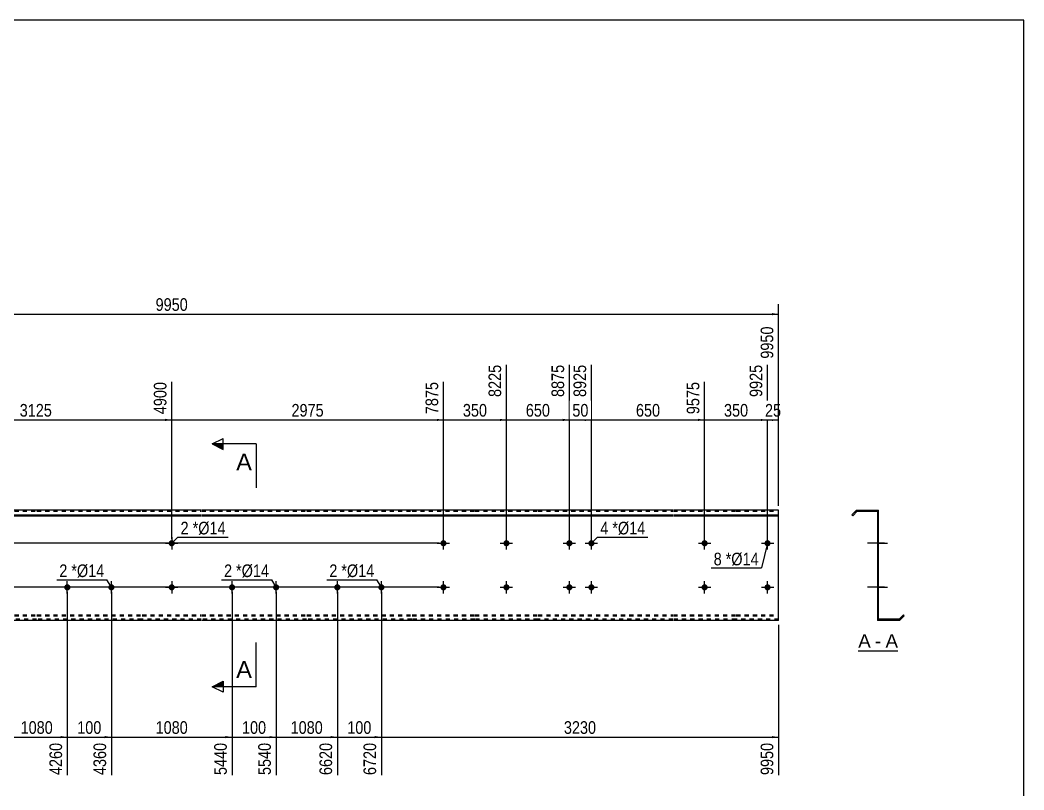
# Model space of a CAD drawing. Header units: millimetres. Extents: x -71 to 331, y -153 to 124.
# Drawn here: x 103.4 to 331.2, y -51 to 123.8 of the extents above; entities that cross this region are included whole.
import ezdxf

# ---------------------------------------------------------------- set-up
doc = ezdxf.new("R2010")
doc.units = ezdxf.units.MM
doc.linetypes.add('DXK_LINE_DOT1', pattern=[1.8814, 0.9407, -0.9407])
doc.styles.add('Arial', font='ARIAL.TTF', dxfattribs={"height": 0.2})
doc.styles.add('Arial Narrow', font='ARIALN.TTF', dxfattribs={"height": 0.2})

# ---------------------------------------------------------------- blocks, each defined once
blk = doc.blocks.new('Unknown-629081599-1884')
at = {"color": 5, "linetype": 'Continuous'}
for p, q in [((331.25, 123.75), (-68.75, 123.75)), ((331.25, -153.25), (331.25, 123.75))]:
    blk.add_line(p, q, dxfattribs=at)
blk = doc.blocks.new('Unknown-629081599-12 - 1239')
at = {"color": 7, "linetype": 'Continuous'}
blk.add_line((293.63, -19.45), (302.66, -19.45), dxfattribs=at)
at = {"color": 0, "linetype": 'Continuous'}
blk.add_wipeout([(296.47, -18.7), (296.47, -15.5), (293.63, -15.5), (293.63, -18.7)], dxfattribs=at)
blk.add_wipeout([(298.86, -18.7), (298.86, -15.5), (297.43, -15.5), (297.43, -18.7)], dxfattribs=at)
at = {"color": 96, "linetype": 'Continuous', "style": 'Arial'}
for s, p in [('A', (293.63, -18.7)), ('-', (297.43, -18.7))]:
    blk.add_text(s, height=3.06, dxfattribs=at).set_placement(p)
at = {"color": 0, "linetype": 'Continuous'}
blk.add_wipeout([(302.66, -18.7), (302.66, -15.5), (299.82, -15.5), (299.82, -18.7)], dxfattribs=at)
at = {"color": 96, "linetype": 'Continuous', "style": 'Arial'}
blk.add_text('A', height=3.06, dxfattribs=at).set_placement((299.82, -18.7))
blk = doc.blocks.new('Bolt-629081599-1223 - 1203')
at = {"linetype": 'Continuous'}
for points in [[(213.07, 5, -1), (214.47, 5, -1)], [(258.06, 5, -1), (259.46, 5, -1)]]:
    blk.add_hatch(color=3, dxfattribs=at).paths.add_polyline_path(points)
at = {"color": 3, "linetype": 'Continuous'}
for p, q in [((212.37, 5), (215.17, 5)), ((213.77, 3.6), (213.77, 6.4)), ((257.36, 5), (260.16, 5)), ((258.76, 3.6), (258.76, 6.4))]:
    blk.add_line(p, q, dxfattribs=at)
blk = doc.blocks.new('Part-629081599-1218 - 1203')
at = {"color": 2, "linetype": 'Continuous'}
for p, q in [((107.08, 12.5), (83.28, 12.5)), ((83.28, 11.44), (107.08, 11.44)), ((130.98, 12.5), (107.18, 12.5)), ((107.18, 11.44), (130.98, 11.44)), ((144.48, 12.5), (131.08, 12.5)), ((131.08, 11.44), (144.48, 11.44)), ((168.38, 12.5), (144.58, 12.5)), ((144.58, 11.44), (168.38, 11.44)), ((192.28, 12.5), (168.48, 12.5)), ((168.48, 11.44), (192.28, 11.44)), ((206.57, 12.5), (192.38, 12.5)), ((192.38, 11.44), (206.57, 11.44)), ((220.86, 12.5), (206.67, 12.5)), ((206.67, 11.44), (220.86, 11.44)), ((251.56, 12.5), (220.96, 12.5)), ((220.96, 11.44), (251.56, 11.44)), ((265.85, 12.5), (251.66, 12.5)), ((251.66, 11.44), (265.85, 11.44)), ((275.55, 12.5), (265.95, 12.5)), ((265.95, 11.44), (275.55, 11.44)), ((275.55, -12.5), (275.55, 12.5)), ((83.28, 11.26), (107.08, 11.26)), ((107.18, 11.26), (130.98, 11.26)), ((131.08, 11.26), (144.48, 11.26)), ((144.58, 11.26), (168.38, 11.26)), ((168.48, 11.26), (192.28, 11.26)), ((192.38, 11.26), (206.57, 11.26)), ((206.67, 11.26), (220.86, 11.26)), ((220.96, 11.26), (251.56, 11.26)), ((251.66, 11.26), (265.85, 11.26)), ((265.95, 11.26), (275.55, 11.26)), ((107.08, -12.5), (83.28, -12.5)), ((130.98, -12.5), (107.18, -12.5)), ((144.48, -12.5), (131.08, -12.5)), ((168.38, -12.5), (144.58, -12.5)), ((192.28, -12.5), (168.48, -12.5)), ((206.57, -12.5), (192.38, -12.5)), ((220.86, -12.5), (206.67, -12.5)), ((251.56, -12.5), (220.96, -12.5)), ((265.85, -12.5), (251.66, -12.5)), ((275.55, -12.5), (265.95, -12.5))]:
    blk.add_line(p, q, dxfattribs=at)
at = {"color": 7, "linetype": 'DXK_LINE_DOT1'}
for p, q in [((83.28, 12.25), (107.08, 12.25)), ((107.18, 12.25), (130.98, 12.25)), ((131.08, 12.25), (144.48, 12.25)), ((144.58, 12.25), (168.38, 12.25)), ((168.48, 12.25), (192.28, 12.25)), ((192.38, 12.25), (206.57, 12.25)), ((206.67, 12.25), (220.86, 12.25)), ((220.96, 12.25), (251.56, 12.25)), ((251.66, 12.25), (265.85, 12.25)), ((265.95, 12.25), (275.55, 12.25)), ((83.28, -11.26), (107.08, -11.26)), ((107.18, -11.26), (130.98, -11.26)), ((131.08, -11.26), (144.48, -11.26)), ((144.58, -11.26), (168.38, -11.26)), ((168.48, -11.26), (192.28, -11.26)), ((192.38, -11.26), (206.57, -11.26)), ((206.67, -11.26), (220.86, -11.26)), ((220.96, -11.26), (251.56, -11.26)), ((251.66, -11.26), (265.85, -11.26)), ((265.95, -11.26), (275.55, -11.26)), ((83.28, -11.44), (107.08, -11.44)), ((107.08, -12.25), (83.28, -12.25)), ((107.18, -11.44), (130.98, -11.44)), ((130.98, -12.25), (107.18, -12.25)), ((131.08, -11.44), (144.48, -11.44)), ((144.48, -12.25), (131.08, -12.25)), ((144.58, -11.44), (168.38, -11.44)), ((168.38, -12.25), (144.58, -12.25)), ((168.48, -11.44), (192.28, -11.44)), ((192.28, -12.25), (168.48, -12.25)), ((192.38, -11.44), (206.57, -11.44)), ((206.57, -12.25), (192.38, -12.25)), ((206.67, -11.44), (220.86, -11.44)), ((220.86, -12.25), (206.67, -12.25)), ((220.96, -11.44), (251.56, -11.44)), ((251.56, -12.25), (220.96, -12.25)), ((251.66, -11.44), (265.85, -11.44)), ((265.85, -12.25), (251.66, -12.25)), ((265.95, -11.44), (275.55, -11.44)), ((275.55, -12.25), (265.95, -12.25))]:
    blk.add_line(p, q, dxfattribs=at)
blk = doc.blocks.new('Bolt-629081599-1222 - 1203')
at = {"linetype": 'Continuous'}
for points in [[(227.36, 5, -1), (228.76, 5, -1)], [(232.36, 5, -1), (233.76, 5, -1)], [(227.36, -5, -1), (228.76, -5, -1)], [(232.36, -5, -1), (233.76, -5, -1)]]:
    blk.add_hatch(color=3, dxfattribs=at).paths.add_polyline_path(points)
at = {"color": 3, "linetype": 'Continuous'}
for p, q in [((226.66, 5), (229.46, 5)), ((228.06, 3.6), (228.06, 6.4)), ((231.66, 5), (234.46, 5)), ((233.06, 3.6), (233.06, 6.4)), ((228.06, -6.4), (228.06, -3.6)), ((233.06, -6.4), (233.06, -3.6)), ((226.66, -5), (229.46, -5)), ((231.66, -5), (234.46, -5))]:
    blk.add_line(p, q, dxfattribs=at)
blk = doc.blocks.new('Bolt-629081599-1224 - 1203')
at = {"linetype": 'Continuous'}
for points in [[(213.07, -5, -1), (214.47, -5, -1)], [(258.06, -5, -1), (259.46, -5, -1)]]:
    blk.add_hatch(color=3, dxfattribs=at).paths.add_polyline_path(points)
at = {"color": 3, "linetype": 'Continuous'}
for p, q in [((213.77, -6.4), (213.77, -3.6)), ((258.76, -6.4), (258.76, -3.6)), ((212.37, -5), (215.17, -5)), ((257.36, -5), (260.16, -5))]:
    blk.add_line(p, q, dxfattribs=at)
blk = doc.blocks.new('Bolt-629081599-1227 - 1203')
at = {"linetype": 'Continuous'}
for points in [[(198.77, 5, -1), (200.17, 5, -1)], [(272.35, 5, -1), (273.75, 5, -1)]]:
    blk.add_hatch(color=3, dxfattribs=at).paths.add_polyline_path(points)
at = {"color": 3, "linetype": 'Continuous'}
for p, q in [((198.07, 5), (200.87, 5)), ((199.47, 3.6), (199.47, 6.4)), ((271.65, 5), (274.45, 5)), ((273.05, 3.6), (273.05, 6.4))]:
    blk.add_line(p, q, dxfattribs=at)
blk = doc.blocks.new('Bolt-629081599-1228 - 1203')
at = {"linetype": 'Continuous'}
for points in [[(198.77, -5, -1), (200.17, -5, -1)], [(272.35, -5, -1), (273.75, -5, -1)]]:
    blk.add_hatch(color=3, dxfattribs=at).paths.add_polyline_path(points)
at = {"color": 3, "linetype": 'Continuous'}
for p, q in [((199.47, -6.4), (199.47, -3.6)), ((273.05, -6.4), (273.05, -3.6)), ((198.07, -5), (200.87, -5)), ((271.65, -5), (274.45, -5))]:
    blk.add_line(p, q, dxfattribs=at)
blk = doc.blocks.new('Bolt-629081599-1229 - 1203')
at = {"linetype": 'Continuous'}
for points in [[(138.48, 5, -1), (137.08, 5, -1)], [(138.48, -5, -1), (137.08, -5, -1)]]:
    blk.add_hatch(color=3, dxfattribs=at).paths.add_polyline_path(points)
at = {"color": 3, "linetype": 'Continuous'}
for p, q in [((136.38, 5), (139.18, 5)), ((137.78, 6.4), (137.78, 3.6)), ((137.78, -3.6), (137.78, -6.4)), ((136.38, -5), (139.18, -5))]:
    blk.add_line(p, q, dxfattribs=at)
blk = doc.blocks.new('Bolt-629081599-1230 - 1203')
at = {"linetype": 'Continuous'}
for points in [[(175.38, -5.7, -1), (175.38, -4.3, -1)], [(185.38, -5.7, -1), (185.38, -4.3, -1)]]:
    blk.add_hatch(color=3, dxfattribs=at).paths.add_polyline_path(points)
at = {"color": 3, "linetype": 'Continuous'}
for p, q in [((175.38, -6.4), (175.38, -3.6)), ((185.38, -6.4), (185.38, -3.6)), ((176.78, -5), (173.98, -5)), ((186.78, -5), (183.98, -5))]:
    blk.add_line(p, q, dxfattribs=at)
blk = doc.blocks.new('Bolt-629081599-1231 - 1203')
at = {"linetype": 'Continuous'}
for points in [[(151.48, -5.7, -1), (151.48, -4.3, -1)], [(161.48, -5.7, -1), (161.48, -4.3, -1)]]:
    blk.add_hatch(color=3, dxfattribs=at).paths.add_polyline_path(points)
at = {"color": 3, "linetype": 'Continuous'}
for p, q in [((151.48, -6.4), (151.48, -3.6)), ((161.48, -6.4), (161.48, -3.6)), ((152.88, -5), (150.08, -5)), ((162.88, -5), (160.08, -5))]:
    blk.add_line(p, q, dxfattribs=at)
blk = doc.blocks.new('Bolt-629081599-1232 - 1203')
at = {"linetype": 'Continuous'}
for points in [[(114.08, -5.7, -1), (114.08, -4.3, -1)], [(124.08, -5.7, -1), (124.08, -4.3, -1)]]:
    blk.add_hatch(color=3, dxfattribs=at).paths.add_polyline_path(points)
at = {"color": 3, "linetype": 'Continuous'}
for p, q in [((114.08, -6.4), (114.08, -3.6)), ((124.08, -6.4), (124.08, -3.6)), ((115.48, -5), (112.68, -5)), ((125.48, -5), (122.68, -5))]:
    blk.add_line(p, q, dxfattribs=at)
blk = doc.blocks.new('Part-629081599-1241 - 1239')
at = {"color": 2, "linetype": 'Continuous'}
for p, q in [((293.27, 12.5), (292.21, 11.44)), ((292.21, 11.44), (292.39, 11.26)), ((293.37, 12.25), (292.39, 11.26)), ((293.27, 12.5), (298.27, 12.5)), ((293.37, 12.25), (298.02, 12.25)), ((298.02, 12.25), (298.02, -12.5)), ((298.27, -12.25), (298.27, 12.5)), ((302.92, -12.25), (303.9, -11.26)), ((304.08, -11.44), (303.9, -11.26)), ((303.02, -12.5), (298.02, -12.5)), ((302.92, -12.25), (298.27, -12.25)), ((303.02, -12.5), (304.08, -11.44))]:
    blk.add_line(p, q, dxfattribs=at)
blk = doc.blocks.new('Bolt-629081599-1242 - 1239')
at = {"linetype": 'Continuous'}
blk.add_hatch(color=3, dxfattribs=at).paths.add_polyline_path([(298.02, -4.3), (298.02, -5.7), (298.27, -5.7), (298.27, -4.3)])
blk.add_hatch(color=3, dxfattribs=at).paths.add_polyline_path([(298.02, -4.3), (298.02, -5.7), (298.27, -5.7), (298.27, -4.3)])
at = {"color": 3, "linetype": 'Continuous'}
for p, q in [((298.27, -4.3), (298.02, -4.3)), ((298.27, -4.3), (298.02, -4.3)), ((299.07, -5), (295.77, -5)), ((299.07, -5), (295.77, -5)), ((298.27, -5.7), (298.02, -5.7)), ((298.27, -5.7), (298.02, -5.7))]:
    blk.add_line(p, q, dxfattribs=at)
blk = doc.blocks.new('Bolt-629081599-1243 - 1239')
at = {"linetype": 'Continuous'}
blk.add_hatch(color=3, dxfattribs=at).paths.add_polyline_path([(298.02, 5.7), (298.02, 4.3), (298.27, 4.3), (298.27, 5.7)])
blk.add_hatch(color=3, dxfattribs=at).paths.add_polyline_path([(298.02, 5.7), (298.02, 4.3), (298.27, 4.3), (298.27, 5.7)])
at = {"color": 3, "linetype": 'Continuous'}
for p, q in [((299.07, 5), (295.77, 5)), ((299.07, 5), (295.77, 5)), ((298.27, 5.7), (298.02, 5.7)), ((298.27, 5.7), (298.02, 5.7)), ((298.27, 4.3), (298.02, 4.3)), ((298.27, 4.3), (298.02, 4.3))]:
    blk.add_line(p, q, dxfattribs=at)
blk = doc.blocks.new('Bolt-629081599-1244 - 1239')
at = {"linetype": 'Continuous'}
for points in [[(298.02, 5.7), (298.02, 4.3), (298.27, 4.3), (298.27, 5.7)], [(298.02, 5.7), (298.02, 4.3), (298.27, 4.3), (298.27, 5.7)], [(298.02, -4.3), (298.02, -5.7), (298.27, -5.7), (298.27, -4.3)], [(298.02, -4.3), (298.02, -5.7), (298.27, -5.7), (298.27, -4.3)]]:
    blk.add_hatch(color=3, dxfattribs=at).paths.add_polyline_path(points)
at = {"color": 3, "linetype": 'Continuous'}
for p, q in [((299.57, 5), (295.77, 5)), ((299.57, 5), (295.77, 5)), ((298.27, 5.7), (298.02, 5.7)), ((298.27, 5.7), (298.02, 5.7)), ((298.27, 4.3), (298.02, 4.3)), ((298.27, 4.3), (298.02, 4.3)), ((298.27, -4.3), (298.02, -4.3)), ((298.27, -4.3), (298.02, -4.3)), ((299.57, -5), (295.77, -5)), ((299.57, -5), (295.77, -5)), ((298.27, -5.7), (298.02, -5.7)), ((298.27, -5.7), (298.02, -5.7))]:
    blk.add_line(p, q, dxfattribs=at)
blk = doc.blocks.new('Bolt-629081599-1245 - 1239')
at = {"linetype": 'Continuous'}
for points in [[(298.02, 5.7), (298.02, 4.3), (298.27, 4.3), (298.27, 5.7)], [(298.02, 5.7), (298.02, 4.3), (298.27, 4.3), (298.27, 5.7)], [(298.02, -4.3), (298.02, -5.7), (298.27, -5.7), (298.27, -4.3)], [(298.02, -4.3), (298.02, -5.7), (298.27, -5.7), (298.27, -4.3)]]:
    blk.add_hatch(color=3, dxfattribs=at).paths.add_polyline_path(points)
at = {"color": 3, "linetype": 'Continuous'}
for p, q in [((299.57, 5), (295.77, 5)), ((299.57, 5), (295.77, 5)), ((298.27, 5.7), (298.02, 5.7)), ((298.27, 5.7), (298.02, 5.7)), ((298.27, 4.3), (298.02, 4.3)), ((298.27, 4.3), (298.02, 4.3)), ((298.27, -4.3), (298.02, -4.3)), ((298.27, -4.3), (298.02, -4.3)), ((299.57, -5), (295.77, -5)), ((299.57, -5), (295.77, -5)), ((298.27, -5.7), (298.02, -5.7)), ((298.27, -5.7), (298.02, -5.7))]:
    blk.add_line(p, q, dxfattribs=at)
blk = doc.blocks.new('Bolt-629081599-1246 - 1239')
at = {"linetype": 'Continuous'}
blk.add_hatch(color=3, dxfattribs=at).paths.add_polyline_path([(298.02, 5.7), (298.02, 4.3), (298.27, 4.3), (298.27, 5.7)])
blk.add_hatch(color=3, dxfattribs=at).paths.add_polyline_path([(298.02, 5.7), (298.02, 4.3), (298.27, 4.3), (298.27, 5.7)])
at = {"color": 3, "linetype": 'Continuous'}
for p, q in [((299.07, 5), (295.77, 5)), ((299.07, 5), (295.77, 5)), ((298.27, 5.7), (298.02, 5.7)), ((298.27, 5.7), (298.02, 5.7)), ((298.27, 4.3), (298.02, 4.3)), ((298.27, 4.3), (298.02, 4.3))]:
    blk.add_line(p, q, dxfattribs=at)
blk = doc.blocks.new('Bolt-629081599-1247 - 1239')
at = {"linetype": 'Continuous'}
blk.add_hatch(color=3, dxfattribs=at).paths.add_polyline_path([(298.02, -4.3), (298.02, -5.7), (298.27, -5.7), (298.27, -4.3)])
blk.add_hatch(color=3, dxfattribs=at).paths.add_polyline_path([(298.02, -4.3), (298.02, -5.7), (298.27, -5.7), (298.27, -4.3)])
at = {"color": 3, "linetype": 'Continuous'}
for p, q in [((298.27, -4.3), (298.02, -4.3)), ((298.27, -4.3), (298.02, -4.3)), ((299.07, -5), (295.77, -5)), ((299.07, -5), (295.77, -5)), ((298.27, -5.7), (298.02, -5.7)), ((298.27, -5.7), (298.02, -5.7))]:
    blk.add_line(p, q, dxfattribs=at)
blk = doc.blocks.new('Bolt-629081599-1248 - 1239')
at = {"linetype": 'Continuous'}
blk.add_hatch(color=3, dxfattribs=at).paths.add_polyline_path([(298.02, -4.3), (298.02, -5.7), (298.27, -5.7), (298.27, -4.3)])
blk.add_hatch(color=3, dxfattribs=at).paths.add_polyline_path([(298.02, -4.3), (298.02, -5.7), (298.27, -5.7), (298.27, -4.3)])
at = {"color": 3, "linetype": 'Continuous'}
for p, q in [((298.27, -4.3), (298.02, -4.3)), ((298.27, -4.3), (298.02, -4.3)), ((299.07, -5), (295.77, -5)), ((299.07, -5), (295.77, -5)), ((298.27, -5.7), (298.02, -5.7)), ((298.27, -5.7), (298.02, -5.7))]:
    blk.add_line(p, q, dxfattribs=at)
blk = doc.blocks.new('Bolt-629081599-1249 - 1239')
at = {"linetype": 'Continuous'}
blk.add_hatch(color=3, dxfattribs=at).paths.add_polyline_path([(298.02, 5.7), (298.02, 4.3), (298.27, 4.3), (298.27, 5.7)])
blk.add_hatch(color=3, dxfattribs=at).paths.add_polyline_path([(298.02, 5.7), (298.02, 4.3), (298.27, 4.3), (298.27, 5.7)])
at = {"color": 3, "linetype": 'Continuous'}
for p, q in [((299.07, 5), (295.77, 5)), ((299.07, 5), (295.77, 5)), ((298.27, 5.7), (298.02, 5.7)), ((298.27, 5.7), (298.02, 5.7)), ((298.27, 4.3), (298.02, 4.3)), ((298.27, 4.3), (298.02, 4.3))]:
    blk.add_line(p, q, dxfattribs=at)
blk = doc.blocks.new('Bolt-629081599-1250 - 1239')
at = {"linetype": 'Continuous'}
blk.add_hatch(color=3, dxfattribs=at).paths.add_polyline_path([(298.02, 5.7), (298.02, 4.3), (298.27, 4.3), (298.27, 5.7)])
blk.add_hatch(color=3, dxfattribs=at).paths.add_polyline_path([(298.02, 5.7), (298.02, 4.3), (298.27, 4.3), (298.27, 5.7)])
at = {"color": 3, "linetype": 'Continuous'}
for p, q in [((299.07, 5), (295.77, 5)), ((299.07, 5), (295.77, 5)), ((298.27, 5.7), (298.02, 5.7)), ((298.27, 5.7), (298.02, 5.7)), ((298.27, 4.3), (298.02, 4.3)), ((298.27, 4.3), (298.02, 4.3))]:
    blk.add_line(p, q, dxfattribs=at)
blk = doc.blocks.new('Bolt-629081599-1251 - 1239')
at = {"linetype": 'Continuous'}
blk.add_hatch(color=3, dxfattribs=at).paths.add_polyline_path([(298.02, -4.3), (298.02, -5.7), (298.27, -5.7), (298.27, -4.3)])
blk.add_hatch(color=3, dxfattribs=at).paths.add_polyline_path([(298.02, -4.3), (298.02, -5.7), (298.27, -5.7), (298.27, -4.3)])
at = {"color": 3, "linetype": 'Continuous'}
for p, q in [((298.27, -4.3), (298.02, -4.3)), ((298.27, -4.3), (298.02, -4.3)), ((299.07, -5), (295.77, -5)), ((299.07, -5), (295.77, -5)), ((298.27, -5.7), (298.02, -5.7)), ((298.27, -5.7), (298.02, -5.7))]:
    blk.add_line(p, q, dxfattribs=at)
blk = doc.blocks.new('Bolt-629081599-1252 - 1239')
at = {"linetype": 'Continuous'}
for points in [[(298.27, 4.3), (298.27, 5.7), (298.02, 5.7), (298.02, 4.3)], [(298.27, -5.7), (298.27, -4.3), (298.02, -4.3), (298.02, -5.7)]]:
    blk.add_hatch(color=3, dxfattribs=at).paths.add_polyline_path(points)
at = {"color": 3, "linetype": 'Continuous'}
for p, q in [((298.02, 5.7), (298.27, 5.7)), ((298.02, 5), (300.27, 5)), ((298.02, 4.3), (298.27, 4.3)), ((298.02, -4.3), (298.27, -4.3)), ((298.02, -5), (300.27, -5)), ((298.02, -5.7), (298.27, -5.7))]:
    blk.add_line(p, q, dxfattribs=at)
blk = doc.blocks.new('Bolt-629081599-1253 - 1239')
at = {"linetype": 'Continuous'}
blk.add_hatch(color=3, dxfattribs=at).paths.add_polyline_path([(298.27, -5.7), (298.27, -4.3), (298.02, -4.3), (298.02, -5.7)])
blk.add_hatch(color=3, dxfattribs=at).paths.add_polyline_path([(298.27, -5.7), (298.27, -4.3), (298.02, -4.3), (298.02, -5.7)])
at = {"color": 3, "linetype": 'Continuous'}
for p, q in [((298.27, -4.3), (298.02, -4.3)), ((298.27, -4.3), (298.02, -4.3)), ((299.02, -5), (296.27, -5)), ((299.02, -5), (296.27, -5)), ((298.27, -5.7), (298.02, -5.7)), ((298.27, -5.7), (298.02, -5.7))]:
    blk.add_line(p, q, dxfattribs=at)
blk = doc.blocks.new('Bolt-629081599-1254 - 1239')
at = {"linetype": 'Continuous'}
blk.add_hatch(color=3, dxfattribs=at).paths.add_polyline_path([(298.27, -5.7), (298.27, -4.3), (298.02, -4.3), (298.02, -5.7)])
blk.add_hatch(color=3, dxfattribs=at).paths.add_polyline_path([(298.27, -5.7), (298.27, -4.3), (298.02, -4.3), (298.02, -5.7)])
at = {"color": 3, "linetype": 'Continuous'}
for p, q in [((298.27, -4.3), (298.02, -4.3)), ((298.27, -4.3), (298.02, -4.3)), ((299.02, -5), (296.27, -5)), ((299.02, -5), (296.27, -5)), ((298.27, -5.7), (298.02, -5.7)), ((298.27, -5.7), (298.02, -5.7))]:
    blk.add_line(p, q, dxfattribs=at)
blk = doc.blocks.new('Bolt-629081599-1255 - 1239')
at = {"linetype": 'Continuous'}
blk.add_hatch(color=3, dxfattribs=at).paths.add_polyline_path([(298.27, -5.7), (298.27, -4.3), (298.02, -4.3), (298.02, -5.7)])
blk.add_hatch(color=3, dxfattribs=at).paths.add_polyline_path([(298.27, -5.7), (298.27, -4.3), (298.02, -4.3), (298.02, -5.7)])
at = {"color": 3, "linetype": 'Continuous'}
for p, q in [((298.27, -4.3), (298.02, -4.3)), ((298.27, -4.3), (298.02, -4.3)), ((299.02, -5), (296.27, -5)), ((299.02, -5), (296.27, -5)), ((298.27, -5.7), (298.02, -5.7)), ((298.27, -5.7), (298.02, -5.7))]:
    blk.add_line(p, q, dxfattribs=at)
blk = doc.blocks.new('Bolt-629081599-1256 - 1239')
at = {"linetype": 'Continuous'}
blk.add_hatch(color=3, dxfattribs=at).paths.add_polyline_path([(298.27, -5.7), (298.27, -4.3), (298.02, -4.3), (298.02, -5.7)])
blk.add_hatch(color=3, dxfattribs=at).paths.add_polyline_path([(298.27, -5.7), (298.27, -4.3), (298.02, -4.3), (298.02, -5.7)])
at = {"color": 3, "linetype": 'Continuous'}
for p, q in [((298.27, -4.3), (298.02, -4.3)), ((298.27, -4.3), (298.02, -4.3)), ((299.02, -5), (296.27, -5)), ((299.02, -5), (296.27, -5)), ((298.27, -5.7), (298.02, -5.7)), ((298.27, -5.7), (298.02, -5.7))]:
    blk.add_line(p, q, dxfattribs=at)
blk = doc.blocks.new('StraightDimension-629081599-1279 - 1203')
at = {"linetype": 'Continuous'}
blk.add_hatch(color=7, dxfattribs=at).paths.add_polyline_path([(271.55, 33.25), (273.05, 33), (271.55, 32.75)])
at = {"color": 7, "linetype": 'Continuous'}
for p, q in [((273.05, 6), (273.05, 45.51)), ((258.76, 6), (258.76, 41.61)), ((258.76, 33), (273.05, 33))]:
    blk.add_line(p, q, dxfattribs=at)
at = {"color": 0}
blk.add_wipeout([(269.25, 33.15), (269.25, 37.35), (262.56, 37.35), (262.56, 33.15)], dxfattribs=at)
at = {"color": 0, "linetype": 'Continuous'}
blk.add_wipeout([(272.45, 46.11), (268.25, 46.11), (268.25, 37.6), (272.45, 37.6)], dxfattribs=at)
at = {"color": 3, "linetype": 'Continuous', "style": 'Arial Narrow'}
blk.add_text('9925', height=2.863, rotation=90.0002, dxfattribs=at).set_placement((271.85, 38.2))
at = {"color": 3, "style": 'Arial Narrow'}
blk.add_text('350', height=2.863, dxfattribs=at).set_placement((263.16, 33.75))
blk = doc.blocks.new('StraightDimension-629081599-1353 - 1203')
at = {"linetype": 'Continuous'}
blk.add_hatch(color=7, dxfattribs=at).paths.add_polyline_path([(173.88, -38.75), (175.38, -39), (173.88, -39.25)])
at = {"color": 7, "linetype": 'Continuous'}
for p, q in [((161.48, -6), (161.48, -47.61)), ((175.38, -6), (175.38, -47.61)), ((161.48, -39), (175.38, -39))]:
    blk.add_line(p, q, dxfattribs=at)
at = {"color": 0}
blk.add_wipeout([(172.68, -38.85), (172.68, -34.65), (164.17, -34.65), (164.17, -38.85)], dxfattribs=at)
at = {"color": 3, "style": 'Arial Narrow'}
blk.add_text('1080', height=2.863, dxfattribs=at).set_placement((164.77, -38.25))
at = {"color": 0, "linetype": 'Continuous'}
blk.add_wipeout([(174.78, -39.7), (170.58, -39.7), (170.58, -48.21), (174.78, -48.21)], dxfattribs=at)
at = {"color": 3, "linetype": 'Continuous', "style": 'Arial Narrow'}
blk.add_text('6620', height=2.863, rotation=90.0002, dxfattribs=at).set_placement((174.18, -47.61))
blk = doc.blocks.new('StraightDimension-629081599-1284 - 1203')
at = {"linetype": 'Continuous'}
blk.add_hatch(color=7, dxfattribs=at).paths.add_polyline_path([(197.97, 33.25), (199.47, 33), (197.97, 32.75)])
at = {"color": 7, "linetype": 'Continuous'}
for p, q in [((137.78, 6), (137.78, 41.61)), ((199.47, 6), (199.47, 41.61)), ((137.78, 33), (199.47, 33))]:
    blk.add_line(p, q, dxfattribs=at)
at = {"color": 0, "linetype": 'Continuous'}
blk.add_wipeout([(198.87, 42.21), (194.67, 42.21), (194.67, 33.7), (198.87, 33.7)], dxfattribs=at)
at = {"color": 0}
blk.add_wipeout([(172.88, 33.15), (172.88, 37.35), (164.37, 37.35), (164.37, 33.15)], dxfattribs=at)
at = {"color": 3, "linetype": 'Continuous', "style": 'Arial Narrow'}
blk.add_text('7875', height=2.863, rotation=90.0002, dxfattribs=at).set_placement((198.27, 34.3))
at = {"color": 3, "style": 'Arial Narrow'}
blk.add_text('2975', height=2.863, dxfattribs=at).set_placement((164.97, 33.75))
blk = doc.blocks.new('StraightDimension-629081599-1283 - 1203')
at = {"linetype": 'Continuous'}
blk.add_hatch(color=7, dxfattribs=at).paths.add_polyline_path([(212.27, 33.25), (213.77, 33), (212.27, 32.75)])
at = {"color": 7, "linetype": 'Continuous'}
for p, q in [((213.77, 6), (213.77, 45.51)), ((199.47, 6), (199.47, 41.61)), ((199.47, 33), (213.77, 33))]:
    blk.add_line(p, q, dxfattribs=at)
at = {"color": 0}
blk.add_wipeout([(209.96, 33.15), (209.96, 37.35), (203.28, 37.35), (203.28, 33.15)], dxfattribs=at)
at = {"color": 0, "linetype": 'Continuous'}
blk.add_wipeout([(213.17, 46.11), (208.97, 46.11), (208.97, 37.6), (213.17, 37.6)], dxfattribs=at)
at = {"color": 3, "linetype": 'Continuous', "style": 'Arial Narrow'}
blk.add_text('8225', height=2.863, rotation=90.0002, dxfattribs=at).set_placement((212.57, 38.2))
at = {"color": 3, "style": 'Arial Narrow'}
blk.add_text('350', height=2.863, dxfattribs=at).set_placement((203.88, 33.75))
blk = doc.blocks.new('StraightDimension-629081599-1357 - 1203')
at = {"linetype": 'Continuous'}
blk.add_hatch(color=7, dxfattribs=at).paths.add_polyline_path([(112.58, -38.75), (114.08, -39), (112.58, -39.25)])
at = {"color": 7, "linetype": 'Continuous'}
for p, q in [((100.18, -6), (100.18, -47.61)), ((114.08, -6), (114.08, -47.61)), ((100.18, -39), (114.08, -39))]:
    blk.add_line(p, q, dxfattribs=at)
at = {"color": 0}
blk.add_wipeout([(111.38, -38.85), (111.38, -34.65), (102.87, -34.65), (102.87, -38.85)], dxfattribs=at)
at = {"color": 3, "style": 'Arial Narrow'}
blk.add_text('1080', height=2.863, dxfattribs=at).set_placement((103.47, -38.25))
at = {"color": 0, "linetype": 'Continuous'}
blk.add_wipeout([(113.48, -39.7), (109.28, -39.7), (109.28, -48.21), (113.48, -48.21)], dxfattribs=at)
at = {"color": 3, "linetype": 'Continuous', "style": 'Arial Narrow'}
blk.add_text('4260', height=2.863, rotation=90.0002, dxfattribs=at).set_placement((112.88, -47.61))
blk = doc.blocks.new('StraightDimension-629081599-1282 - 1203')
at = {"linetype": 'Continuous'}
blk.add_hatch(color=7, dxfattribs=at).paths.add_polyline_path([(226.56, 33.25), (228.06, 33), (226.56, 32.75)])
at = {"color": 7, "linetype": 'Continuous'}
for p, q in [((213.77, 6), (213.77, 45.51)), ((228.06, 6), (228.06, 45.51)), ((213.77, 33), (228.06, 33))]:
    blk.add_line(p, q, dxfattribs=at)
at = {"color": 0}
blk.add_wipeout([(224.26, 33.15), (224.26, 37.35), (217.57, 37.35), (217.57, 33.15)], dxfattribs=at)
at = {"color": 0, "linetype": 'Continuous'}
blk.add_wipeout([(227.46, 46.11), (223.26, 46.11), (223.26, 37.6), (227.46, 37.6)], dxfattribs=at)
at = {"color": 3, "linetype": 'Continuous', "style": 'Arial Narrow'}
blk.add_text('8875', height=2.863, rotation=90.0002, dxfattribs=at).set_placement((226.86, 38.2))
at = {"color": 3, "style": 'Arial Narrow'}
blk.add_text('650', height=2.863, dxfattribs=at).set_placement((218.17, 33.75))
blk = doc.blocks.new('StraightDimension-629081599-1356 - 1203')
at = {"linetype": 'Continuous'}
blk.add_hatch(color=7, dxfattribs=at).paths.add_polyline_path([(122.58, -38.75), (124.08, -39), (122.58, -39.25)])
at = {"color": 7, "linetype": 'Continuous'}
for p, q in [((114.08, -6), (114.08, -47.61)), ((124.08, -6), (124.08, -47.61)), ((114.08, -39), (124.08, -39))]:
    blk.add_line(p, q, dxfattribs=at)
at = {"color": 0}
blk.add_wipeout([(122.42, -38.85), (122.42, -34.65), (115.73, -34.65), (115.73, -38.85)], dxfattribs=at)
at = {"color": 3, "style": 'Arial Narrow'}
blk.add_text('100', height=2.863, dxfattribs=at).set_placement((116.33, -38.25))
at = {"color": 0, "linetype": 'Continuous'}
blk.add_wipeout([(123.48, -39.7), (119.28, -39.7), (119.28, -48.21), (123.48, -48.21)], dxfattribs=at)
at = {"color": 3, "linetype": 'Continuous', "style": 'Arial Narrow'}
blk.add_text('4360', height=2.863, rotation=90.0002, dxfattribs=at).set_placement((122.88, -47.61))
blk = doc.blocks.new('StraightDimension-629081599-1355 - 1203')
at = {"linetype": 'Continuous'}
blk.add_hatch(color=7, dxfattribs=at).paths.add_polyline_path([(149.98, -38.75), (151.48, -39), (149.98, -39.25)])
at = {"color": 7, "linetype": 'Continuous'}
for p, q in [((124.08, -6), (124.08, -47.61)), ((151.48, -6), (151.48, -47.61)), ((124.08, -39), (151.48, -39))]:
    blk.add_line(p, q, dxfattribs=at)
at = {"color": 0}
blk.add_wipeout([(142.03, -38.85), (142.03, -34.65), (133.52, -34.65), (133.52, -38.85)], dxfattribs=at)
at = {"color": 0, "linetype": 'Continuous'}
blk.add_wipeout([(150.88, -39.7), (146.68, -39.7), (146.68, -48.21), (150.88, -48.21)], dxfattribs=at)
at = {"color": 3, "style": 'Arial Narrow'}
blk.add_text('1080', height=2.863, dxfattribs=at).set_placement((134.12, -38.25))
at = {"color": 3, "linetype": 'Continuous', "style": 'Arial Narrow'}
blk.add_text('5440', height=2.863, rotation=90.0002, dxfattribs=at).set_placement((150.28, -47.61))
blk = doc.blocks.new('StraightDimension-629081599-1280 - 1203')
at = {"linetype": 'Continuous'}
blk.add_hatch(color=7, dxfattribs=at).paths.add_polyline_path([(257.26, 33.25), (258.76, 33), (257.26, 32.75)])
at = {"color": 7, "linetype": 'Continuous'}
for p, q in [((233.06, 6), (233.06, 45.51)), ((258.76, 6), (258.76, 41.61)), ((233.06, 33), (258.76, 33))]:
    blk.add_line(p, q, dxfattribs=at)
at = {"color": 0, "linetype": 'Continuous'}
blk.add_wipeout([(258.16, 42.21), (253.96, 42.21), (253.96, 33.7), (258.16, 33.7)], dxfattribs=at)
at = {"color": 0}
blk.add_wipeout([(249.25, 33.15), (249.25, 37.35), (242.57, 37.35), (242.57, 33.15)], dxfattribs=at)
at = {"color": 3, "linetype": 'Continuous', "style": 'Arial Narrow'}
blk.add_text('9575', height=2.863, rotation=90.0002, dxfattribs=at).set_placement((257.56, 34.3))
at = {"color": 3, "style": 'Arial Narrow'}
blk.add_text('650', height=2.863, dxfattribs=at).set_placement((243.17, 33.75))
blk = doc.blocks.new('StraightDimension-629081599-1354 - 1203')
at = {"linetype": 'Continuous'}
blk.add_hatch(color=7, dxfattribs=at).paths.add_polyline_path([(159.98, -38.75), (161.48, -39), (159.98, -39.25)])
at = {"color": 7, "linetype": 'Continuous'}
for p, q in [((151.48, -6), (151.48, -47.61)), ((161.48, -6), (161.48, -47.61)), ((151.48, -39), (161.48, -39))]:
    blk.add_line(p, q, dxfattribs=at)
at = {"color": 0}
blk.add_wipeout([(159.82, -38.85), (159.82, -34.65), (153.13, -34.65), (153.13, -38.85)], dxfattribs=at)
at = {"color": 3, "style": 'Arial Narrow'}
blk.add_text('100', height=2.863, dxfattribs=at).set_placement((153.73, -38.25))
at = {"color": 0, "linetype": 'Continuous'}
blk.add_wipeout([(160.88, -39.7), (156.68, -39.7), (156.68, -48.21), (160.88, -48.21)], dxfattribs=at)
at = {"color": 3, "linetype": 'Continuous', "style": 'Arial Narrow'}
blk.add_text('5540', height=2.863, rotation=90.0002, dxfattribs=at).set_placement((160.28, -47.61))
blk = doc.blocks.new('StraightDimension-629081599-1285 - 1203')
at = {"linetype": 'Continuous'}
blk.add_hatch(color=7, dxfattribs=at).paths.add_polyline_path([(136.28, 33.25), (137.78, 33), (136.28, 32.75)])
at = {"color": 7, "linetype": 'Continuous'}
for p, q in [((76.08, 6), (76.08, 45.51)), ((137.78, 6), (137.78, 41.61)), ((76.08, 33), (137.78, 33))]:
    blk.add_line(p, q, dxfattribs=at)
at = {"color": 0, "linetype": 'Continuous'}
blk.add_wipeout([(137.18, 42.21), (132.98, 42.21), (132.98, 33.7), (137.18, 33.7)], dxfattribs=at)
at = {"color": 0}
blk.add_wipeout([(111.18, 33.15), (111.18, 37.35), (102.67, 37.35), (102.67, 33.15)], dxfattribs=at)
at = {"color": 3, "linetype": 'Continuous', "style": 'Arial Narrow'}
blk.add_text('4900', height=2.863, rotation=90.0002, dxfattribs=at).set_placement((136.58, 34.3))
at = {"color": 3, "style": 'Arial Narrow'}
blk.add_text('3125', height=2.863, dxfattribs=at).set_placement((103.27, 33.75))
blk = doc.blocks.new('StraightDimension-629081599-1278 - 1203')
at = {"linetype": 'Continuous'}
blk.add_hatch(color=7, dxfattribs=at).paths.add_polyline_path([(274.05, 33.25), (275.55, 33), (274.05, 32.75)])
at = {"color": 7, "linetype": 'Continuous'}
for p, q in [((275.55, 13.5), (275.55, 54.21)), ((273.05, 6), (273.05, 45.51)), ((273.05, 33), (275.55, 33))]:
    blk.add_line(p, q, dxfattribs=at)
at = {"color": 0, "linetype": 'Continuous'}
blk.add_wipeout([(274.95, 54.81), (270.75, 54.81), (270.75, 46.3), (274.95, 46.3)], dxfattribs=at)
at = {"color": 0}
blk.add_wipeout([(276.73, 33.15), (276.73, 37.35), (271.87, 37.35), (271.87, 33.15)], dxfattribs=at)
at = {"color": 3, "linetype": 'Continuous', "style": 'Arial Narrow'}
blk.add_text('9950', height=2.863, rotation=90.0002, dxfattribs=at).set_placement((274.35, 46.9))
at = {"color": 3, "style": 'Arial Narrow'}
blk.add_text('25', height=2.863, dxfattribs=at).set_placement((272.47, 33.75))
blk = doc.blocks.new('StraightDimension-629081599-1281 - 1203')
at = {"linetype": 'Continuous'}
blk.add_hatch(color=7, dxfattribs=at).paths.add_polyline_path([(231.56, 33.25), (233.06, 33), (231.56, 32.75)])
at = {"color": 7, "linetype": 'Continuous'}
for p, q in [((228.06, 6), (228.06, 45.51)), ((233.06, 6), (233.06, 45.51)), ((228.06, 33), (233.06, 33))]:
    blk.add_line(p, q, dxfattribs=at)
at = {"color": 0}
blk.add_wipeout([(232.99, 33.15), (232.99, 37.35), (228.13, 37.35), (228.13, 33.15)], dxfattribs=at)
at = {"color": 0, "linetype": 'Continuous'}
blk.add_wipeout([(232.46, 46.11), (228.26, 46.11), (228.26, 37.6), (232.46, 37.6)], dxfattribs=at)
at = {"color": 3, "linetype": 'Continuous', "style": 'Arial Narrow'}
blk.add_text('8925', height=2.863, rotation=90.0002, dxfattribs=at).set_placement((231.86, 38.2))
at = {"color": 3, "style": 'Arial Narrow'}
blk.add_text('50', height=2.863, dxfattribs=at).set_placement((228.73, 33.75))
blk = doc.blocks.new('StraightDimension-629081599-1351 - 1203')
at = {"linetype": 'Continuous'}
blk.add_hatch(color=7, dxfattribs=at).paths.add_polyline_path([(274.05, -38.75), (275.55, -39), (274.05, -39.25)])
at = {"color": 7, "linetype": 'Continuous'}
for p, q in [((185.38, -6), (185.38, -47.61)), ((275.55, -13.5), (275.55, -47.61)), ((185.38, -39), (275.55, -39))]:
    blk.add_line(p, q, dxfattribs=at)
at = {"color": 0}
blk.add_wipeout([(234.72, -38.85), (234.72, -34.65), (226.21, -34.65), (226.21, -38.85)], dxfattribs=at)
at = {"color": 0, "linetype": 'Continuous'}
blk.add_wipeout([(274.95, -39.7), (270.75, -39.7), (270.75, -48.21), (274.95, -48.21)], dxfattribs=at)
at = {"color": 3, "style": 'Arial Narrow'}
blk.add_text('3230', height=2.863, dxfattribs=at).set_placement((226.81, -38.25))
at = {"color": 3, "linetype": 'Continuous', "style": 'Arial Narrow'}
blk.add_text('9950', height=2.863, rotation=90.0002, dxfattribs=at).set_placement((274.35, -47.61))
blk = doc.blocks.new('StraightDimension-629081599-1352 - 1203')
at = {"linetype": 'Continuous'}
blk.add_hatch(color=7, dxfattribs=at).paths.add_polyline_path([(183.88, -38.75), (185.38, -39), (183.88, -39.25)])
at = {"color": 7, "linetype": 'Continuous'}
for p, q in [((175.38, -6), (175.38, -47.61)), ((185.38, -6), (185.38, -47.61)), ((175.38, -39), (185.38, -39))]:
    blk.add_line(p, q, dxfattribs=at)
at = {"color": 0}
blk.add_wipeout([(183.72, -38.85), (183.72, -34.65), (177.03, -34.65), (177.03, -38.85)], dxfattribs=at)
at = {"color": 3, "style": 'Arial Narrow'}
blk.add_text('100', height=2.863, dxfattribs=at).set_placement((177.63, -38.25))
at = {"color": 0, "linetype": 'Continuous'}
blk.add_wipeout([(184.78, -39.7), (180.58, -39.7), (180.58, -48.21), (184.78, -48.21)], dxfattribs=at)
at = {"color": 3, "linetype": 'Continuous', "style": 'Arial Narrow'}
blk.add_text('6720', height=2.863, rotation=90.0002, dxfattribs=at).set_placement((184.18, -47.61))
blk = doc.blocks.new('StraightDimension-629081599-1387 - 1203')
at = {"linetype": 'Continuous'}
for points in [[(-12.25, 11), (-12, 12.5), (-11.75, 11)], [(-11.75, 6.5), (-12, 5), (-12.25, 6.5)]]:
    blk.add_hatch(color=7, dxfattribs=at).paths.add_polyline_path(points)
at = {"color": 7, "linetype": 'Continuous'}
for p, q in [((-1, 12.5), (-14.25, 12.5)), ((-12, 5), (-12, 12.5)), ((198.47, 5), (-14.25, 5))]:
    blk.add_line(p, q, dxfattribs=at)
at = {"color": 0}
blk.add_wipeout([(-12.15, 11.18), (-16.35, 11.18), (-16.35, 6.32), (-12.15, 6.32)], dxfattribs=at)
at = {"color": 3, "style": 'Arial Narrow'}
blk.add_text('75', height=2.863, rotation=90.0002, dxfattribs=at).set_placement((-12.75, 6.92))
blk = doc.blocks.new('StraightDimension-629081599-1396 - 1203')
at = {"linetype": 'Continuous'}
for points in [[(-12.25, -6.5), (-12, -5), (-11.75, -6.5)], [(-11.75, -11), (-12, -12.5), (-12.25, -11)]]:
    blk.add_hatch(color=7, dxfattribs=at).paths.add_polyline_path(points)
at = {"color": 7, "linetype": 'Continuous'}
for p, q in [((198.47, -5), (-14.25, -5)), ((-12, -12.5), (-12, -5)), ((-1, -12.5), (-14.25, -12.5))]:
    blk.add_line(p, q, dxfattribs=at)
at = {"color": 0}
blk.add_wipeout([(-12.15, -6.32), (-16.35, -6.32), (-16.35, -11.18), (-12.15, -11.18)], dxfattribs=at)
at = {"color": 3, "style": 'Arial Narrow'}
blk.add_text('75', height=2.863, rotation=90.0002, dxfattribs=at).set_placement((-12.75, -10.58))
blk = doc.blocks.new('StraightDimension-629081599-1407 - 1203')
at = {"linetype": 'Continuous'}
blk.add_hatch(color=7, dxfattribs=at).paths.add_polyline_path([(274.05, 57.25), (275.55, 57), (274.05, 56.75)])
at = {"color": 7, "linetype": 'Continuous'}
for p, q in [((0, 57), (275.55, 57)), ((275.55, 13.5), (275.55, 59.25))]:
    blk.add_line(p, q, dxfattribs=at)
at = {"color": 0}
blk.add_wipeout([(142.03, 57.15), (142.03, 61.35), (133.52, 61.35), (133.52, 57.15)], dxfattribs=at)
at = {"color": 3, "style": 'Arial Narrow'}
blk.add_text('9950', height=2.863, dxfattribs=at).set_placement((134.12, 57.75))
blk = doc.blocks.new('Mark-629081599-1439 - 1203')
at = {"color": 0}
blk.add_wipeout([(141.62, 7.01), (141.62, 10.01), (139.79, 10.01), (139.79, 7.01)], dxfattribs=at)
blk.add_wipeout([(141.62, 7.01), (141.62, 10.01), (139.79, 10.01), (139.79, 7.01)], dxfattribs=at)
at = {"color": 7, "linetype": 'Continuous'}
blk.add_line((137.78, 5), (139.19, 6.41), dxfattribs=at)
at = {"color": 0}
blk.add_wipeout([(143.8, 7.01), (143.8, 10.01), (142.52, 10.01), (142.52, 7.01)], dxfattribs=at)
blk.add_wipeout([(143.8, 7.01), (143.8, 10.01), (142.52, 10.01), (142.52, 7.01)], dxfattribs=at)
at = {"color": 3, "style": 'Arial Narrow'}
blk.add_text('2', height=2.86, dxfattribs=at).set_placement((139.79, 7.01))
at = {"color": 0}
blk.add_wipeout([(150.01, 7.01), (150.01, 10.01), (143.8, 10.01), (143.8, 7.01)], dxfattribs=at)
blk.add_wipeout([(150.01, 7.01), (150.01, 10.01), (143.8, 10.01), (143.8, 7.01)], dxfattribs=at)
at = {"color": 7, "linetype": 'Continuous'}
blk.add_line((139.19, 6.41), (150.61, 6.41), dxfattribs=at)
at = {"color": 3, "style": 'Arial Narrow'}
for s, height, p in [('*', 2.86, (142.52, 7.01)), ('Ø14', 2.863, (143.8, 7.01))]:
    blk.add_text(s, height=height, dxfattribs=at).set_placement(p)
blk = doc.blocks.new('SectionMark-629081599-1276 - 1203')
at = {"linetype": 'Continuous'}
for points in [[(149.48, 27.55), (149.48, 26.3), (146.98, 27.55)], [(149.48, -26.3), (149.48, -27.55), (146.98, -27.55)]]:
    blk.add_hatch(color=30, dxfattribs=at).paths.add_polyline_path(points)
at = {"color": 30, "linetype": 'Continuous'}
for p, q in [((146.98, 27.55), (149.48, 28.8)), ((156.98, 27.55), (146.98, 27.55)), ((146.98, 27.55), (149.48, 26.3)), ((149.48, 26.3), (149.48, 28.8)), ((146.98, -27.55), (149.48, -26.3)), ((149.48, -26.3), (149.48, -28.8)), ((156.98, -27.55), (146.98, -27.55)), ((149.48, -28.8), (146.98, -27.55))]:
    blk.add_line(p, q, dxfattribs=at)
at = {"color": 0, "linetype": 'Continuous'}
for points in [[(155.98, 21.55), (155.98, 25.55), (152.42, 25.55), (152.42, 21.55)], [(155.98, -25.55), (155.98, -21.55), (152.42, -21.55), (152.42, -25.55)]]:
    blk.add_wipeout(points, dxfattribs=at)
at = {"color": 30, "linetype": 'Continuous'}
for p, q in [((156.98, 27.55), (156.98, 17.55)), ((156.98, -27.55), (156.98, -17.55))]:
    blk.add_line(p, q, dxfattribs=at)
at = {"color": 96, "linetype": 'Continuous', "style": 'Arial'}
for p in [(152.42, 21.55), (152.42, -25.55)]:
    blk.add_text('A', height=3.82, dxfattribs=at).set_placement(p)
blk = doc.blocks.new('MarkSet-629081599-1432 - 1203')
at = {"color": 0}
blk.add_wipeout([(262.65, -0.01), (262.65, 2.99), (260.82, 2.99), (260.82, -0.01)], dxfattribs=at)
blk.add_wipeout([(262.65, -0.01), (262.65, 2.99), (260.82, 2.99), (260.82, -0.01)], dxfattribs=at)
blk.add_wipeout([(264.82, -0.01), (264.82, 2.99), (263.55, 2.99), (263.55, -0.01)], dxfattribs=at)
blk.add_wipeout([(264.82, -0.01), (264.82, 2.99), (263.55, 2.99), (263.55, -0.01)], dxfattribs=at)
at = {"color": 3, "style": 'Arial Narrow'}
blk.add_text('8', height=2.86, dxfattribs=at).set_placement((260.82, -0.01))
at = {"color": 0}
blk.add_wipeout([(271.04, -0.01), (271.04, 2.99), (264.82, 2.99), (264.82, -0.01)], dxfattribs=at)
blk.add_wipeout([(271.04, -0.01), (271.04, 2.99), (264.82, 2.99), (264.82, -0.01)], dxfattribs=at)
at = {"color": 7, "linetype": 'Continuous'}
for p in [(273.05, 5), (260.22, -0.61)]:
    blk.add_line(p, (271.64, -0.61), dxfattribs=at)
at = {"color": 3, "style": 'Arial Narrow'}
for s, height, p in [('*', 2.86, (263.55, -0.01)), ('Ø14', 2.863, (264.82, -0.01))]:
    blk.add_text(s, height=height, dxfattribs=at).set_placement(p)
blk = doc.blocks.new('Mark-629081599-1438 - 1203')
at = {"color": 0}
blk.add_wipeout([(236.9, 7.01), (236.9, 10.01), (235.07, 10.01), (235.07, 7.01)], dxfattribs=at)
blk.add_wipeout([(236.9, 7.01), (236.9, 10.01), (235.07, 10.01), (235.07, 7.01)], dxfattribs=at)
at = {"color": 7, "linetype": 'Continuous'}
blk.add_line((233.06, 5), (234.47, 6.41), dxfattribs=at)
at = {"color": 0}
blk.add_wipeout([(239.08, 7.01), (239.08, 10.01), (237.8, 10.01), (237.8, 7.01)], dxfattribs=at)
blk.add_wipeout([(239.08, 7.01), (239.08, 10.01), (237.8, 10.01), (237.8, 7.01)], dxfattribs=at)
at = {"color": 3, "style": 'Arial Narrow'}
blk.add_text('4', height=2.86, dxfattribs=at).set_placement((235.07, 7.01))
at = {"color": 0}
blk.add_wipeout([(245.29, 7.01), (245.29, 10.01), (239.08, 10.01), (239.08, 7.01)], dxfattribs=at)
blk.add_wipeout([(245.29, 7.01), (245.29, 10.01), (239.08, 10.01), (239.08, 7.01)], dxfattribs=at)
at = {"color": 7, "linetype": 'Continuous'}
blk.add_line((234.47, 6.41), (245.89, 6.41), dxfattribs=at)
at = {"color": 3, "style": 'Arial Narrow'}
for s, height, p in [('*', 2.86, (237.8, 7.01)), ('Ø14', 2.863, (239.08, 7.01))]:
    blk.add_text(s, height=height, dxfattribs=at).set_placement(p)
blk = doc.blocks.new('Mark-629081599-1440 - 1203')
at = {"color": 0}
blk.add_wipeout([(175.38, -2.67), (175.38, 0.33), (173.56, 0.33), (173.56, -2.67)], dxfattribs=at)
blk.add_wipeout([(175.38, -2.67), (175.38, 0.33), (173.56, 0.33), (173.56, -2.67)], dxfattribs=at)
blk.add_wipeout([(177.56, -2.67), (177.56, 0.33), (176.28, 0.33), (176.28, -2.67)], dxfattribs=at)
blk.add_wipeout([(177.56, -2.67), (177.56, 0.33), (176.28, 0.33), (176.28, -2.67)], dxfattribs=at)
at = {"color": 3, "style": 'Arial Narrow'}
blk.add_text('2', height=2.86, dxfattribs=at).set_placement((173.56, -2.67))
at = {"color": 0}
blk.add_wipeout([(183.78, -2.67), (183.78, 0.33), (177.56, 0.33), (177.56, -2.67)], dxfattribs=at)
blk.add_wipeout([(183.78, -2.67), (183.78, 0.33), (177.56, 0.33), (177.56, -2.67)], dxfattribs=at)
at = {"color": 7, "linetype": 'Continuous'}
for p in [(172.96, -3.27), (185.38, -5)]:
    blk.add_line(p, (184.38, -3.27), dxfattribs=at)
at = {"color": 3, "style": 'Arial Narrow'}
for s, height, p in [('*', 2.86, (176.28, -2.67)), ('Ø14', 2.863, (177.56, -2.67))]:
    blk.add_text(s, height=height, dxfattribs=at).set_placement(p)
blk = doc.blocks.new('Mark-629081599-1441 - 1203')
at = {"color": 0}
blk.add_wipeout([(151.48, -2.67), (151.48, 0.33), (149.66, 0.33), (149.66, -2.67)], dxfattribs=at)
blk.add_wipeout([(151.48, -2.67), (151.48, 0.33), (149.66, 0.33), (149.66, -2.67)], dxfattribs=at)
blk.add_wipeout([(153.66, -2.67), (153.66, 0.33), (152.38, 0.33), (152.38, -2.67)], dxfattribs=at)
blk.add_wipeout([(153.66, -2.67), (153.66, 0.33), (152.38, 0.33), (152.38, -2.67)], dxfattribs=at)
at = {"color": 3, "style": 'Arial Narrow'}
blk.add_text('2', height=2.86, dxfattribs=at).set_placement((149.66, -2.67))
at = {"color": 0}
blk.add_wipeout([(159.88, -2.67), (159.88, 0.33), (153.66, 0.33), (153.66, -2.67)], dxfattribs=at)
blk.add_wipeout([(159.88, -2.67), (159.88, 0.33), (153.66, 0.33), (153.66, -2.67)], dxfattribs=at)
at = {"color": 7, "linetype": 'Continuous'}
for p in [(149.06, -3.27), (161.48, -5)]:
    blk.add_line(p, (160.48, -3.27), dxfattribs=at)
at = {"color": 3, "style": 'Arial Narrow'}
for s, height, p in [('*', 2.86, (152.38, -2.67)), ('Ø14', 2.863, (153.66, -2.67))]:
    blk.add_text(s, height=height, dxfattribs=at).set_placement(p)
blk = doc.blocks.new('Mark-629081599-1442 - 1203')
at = {"color": 0}
blk.add_wipeout([(114.08, -2.67), (114.08, 0.33), (112.26, 0.33), (112.26, -2.67)], dxfattribs=at)
blk.add_wipeout([(114.08, -2.67), (114.08, 0.33), (112.26, 0.33), (112.26, -2.67)], dxfattribs=at)
blk.add_wipeout([(116.26, -2.67), (116.26, 0.33), (114.98, 0.33), (114.98, -2.67)], dxfattribs=at)
blk.add_wipeout([(116.26, -2.67), (116.26, 0.33), (114.98, 0.33), (114.98, -2.67)], dxfattribs=at)
at = {"color": 3, "style": 'Arial Narrow'}
blk.add_text('2', height=2.86, dxfattribs=at).set_placement((112.26, -2.67))
at = {"color": 0}
blk.add_wipeout([(122.48, -2.67), (122.48, 0.33), (116.26, 0.33), (116.26, -2.67)], dxfattribs=at)
blk.add_wipeout([(122.48, -2.67), (122.48, 0.33), (116.26, 0.33), (116.26, -2.67)], dxfattribs=at)
at = {"color": 7, "linetype": 'Continuous'}
for p in [(111.66, -3.27), (124.08, -5)]:
    blk.add_line(p, (123.08, -3.27), dxfattribs=at)
at = {"color": 3, "style": 'Arial Narrow'}
for s, height, p in [('*', 2.86, (114.98, -2.67)), ('Ø14', 2.863, (116.26, -2.67))]:
    blk.add_text(s, height=height, dxfattribs=at).set_placement(p)

msp = doc.modelspace()

# ---------------------------------------------------------------- block references
for name in ['Unknown-629081599-1884', 'Part-629081599-1218 - 1203', 'Part-629081599-1241 - 1239', 'Bolt-629081599-1229 - 1203', 'Bolt-629081599-1227 - 1203', 'Bolt-629081599-1223 - 1203', 'Bolt-629081599-1222 - 1203', 'Bolt-629081599-1243 - 1239', 'Bolt-629081599-1244 - 1239', 'Bolt-629081599-1245 - 1239', 'Bolt-629081599-1246 - 1239', 'Bolt-629081599-1249 - 1239', 'Bolt-629081599-1250 - 1239', 'Bolt-629081599-1252 - 1239', 'Bolt-629081599-1232 - 1203', 'Bolt-629081599-1231 - 1203', 'Bolt-629081599-1230 - 1203', 'Bolt-629081599-1228 - 1203', 'Bolt-629081599-1224 - 1203', 'Bolt-629081599-1242 - 1239', 'Bolt-629081599-1247 - 1239', 'Bolt-629081599-1248 - 1239', 'Bolt-629081599-1251 - 1239', 'Bolt-629081599-1253 - 1239', 'Bolt-629081599-1254 - 1239', 'Bolt-629081599-1255 - 1239', 'Bolt-629081599-1256 - 1239']:
    msp.add_blockref(name, (0, 0))

# ---------------------------------------------------------------- next in the draw order: block references
for name in ['StraightDimension-629081599-1279 - 1203', 'StraightDimension-629081599-1284 - 1203', 'StraightDimension-629081599-1357 - 1203', 'StraightDimension-629081599-1353 - 1203', 'StraightDimension-629081599-1351 - 1203', 'Unknown-629081599-12 - 1239']:
    msp.add_blockref(name, (0, 0))

# ---------------------------------------------------------------- next in the draw order: block references
for name in ['StraightDimension-629081599-1278 - 1203', 'StraightDimension-629081599-1283 - 1203', 'StraightDimension-629081599-1285 - 1203', 'StraightDimension-629081599-1280 - 1203', 'StraightDimension-629081599-1356 - 1203', 'StraightDimension-629081599-1352 - 1203']:
    msp.add_blockref(name, (0, 0))

# ---------------------------------------------------------------- next in the draw order: block references
for name in ['StraightDimension-629081599-1282 - 1203', 'StraightDimension-629081599-1387 - 1203', 'MarkSet-629081599-1432 - 1203', 'StraightDimension-629081599-1355 - 1203']:
    msp.add_blockref(name, (0, 0))

# ---------------------------------------------------------------- next in the draw order: block references
for name in ['StraightDimension-629081599-1281 - 1203', 'Mark-629081599-1439 - 1203', 'StraightDimension-629081599-1354 - 1203']:
    msp.add_blockref(name, (0, 0))

# ---------------------------------------------------------------- next in the draw order: block references
for name in ['StraightDimension-629081599-1407 - 1203', 'Mark-629081599-1438 - 1203', 'StraightDimension-629081599-1396 - 1203']:
    msp.add_blockref(name, (0, 0))

# ---------------------------------------------------------------- next in the draw order: block references
for name in ['SectionMark-629081599-1276 - 1203', 'Mark-629081599-1442 - 1203', 'Mark-629081599-1440 - 1203']:
    msp.add_blockref(name, (0, 0))

# ---------------------------------------------------------------- next in the draw order: block references
msp.add_blockref('Mark-629081599-1441 - 1203', (0, 0))

doc.saveas('drawing.dxf')
